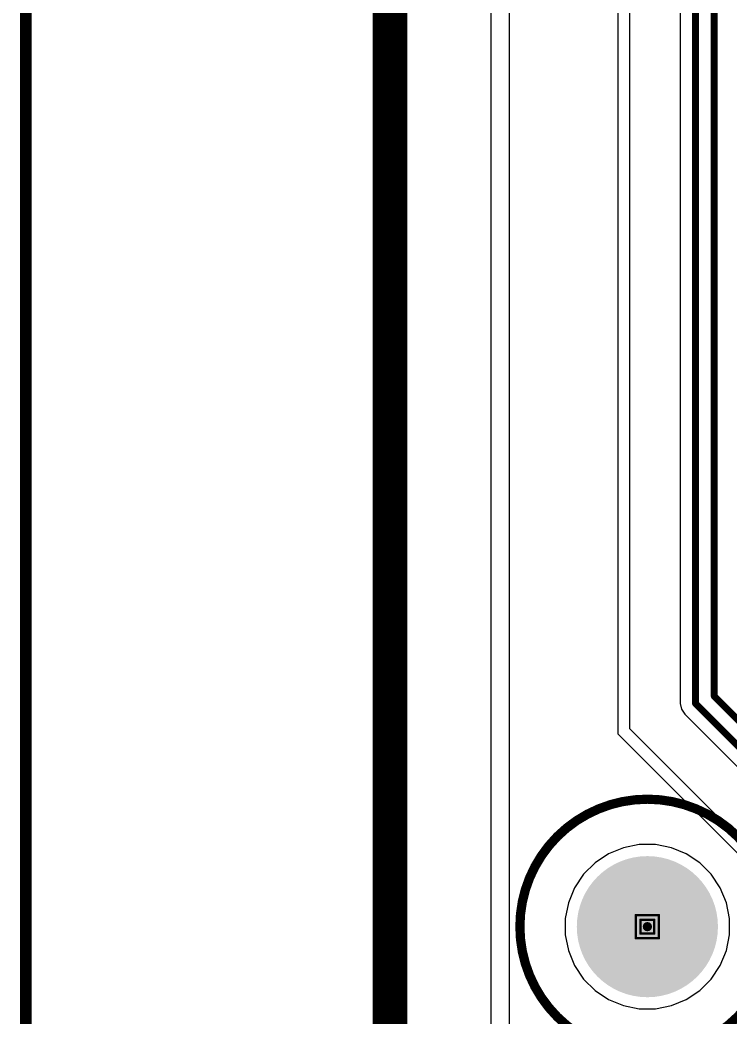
# Model space of a CAD drawing. Header units: inches. Extents: x -31 to 249, y -28 to 261.
# Drawn here: x -8.13 to 7.47, y 11.08 to 32.98 of the extents above; entities that cross this region are included whole.
import ezdxf

# ---------------------------------------------------------------- set-up
doc = ezdxf.new("R2010")
doc.units = ezdxf.units.IN
for name, color, linetype in [('Board Outline', 216, 'Continuous'), ('Bottom Layer', 5, 'Continuous'), ('Bottom Solder', 6, 'Continuous'), ('Dimension', 6, 'Continuous'), ('Drill Drawing', 1, 'Continuous'), ('Pad Holes', 156, 'Continuous'), ('Top Layer', 1, 'Continuous'), ('Top Solder', 216, 'Continuous')]:
    doc.layers.add(name, color=color, linetype=linetype)

msp = doc.modelspace()

# ---------------------------------------------------------------- hatches: boundary and pattern name
at = {"layer": 'Bottom Solder'}
h = msp.add_hatch(color=6, dxfattribs=at)
edge = h.paths.add_edge_path()
edge.add_arc((5.651, 13.063), 0.102, 0, 360)
at = {"layer": 'Pad Holes'}
h = msp.add_hatch(color=7, dxfattribs=at)
edge = h.paths.add_edge_path()
edge.add_arc((5.651, 13.063), 1.55, 0, 360)
at = {"layer": 'Top Solder'}
h = msp.add_hatch(color=216, dxfattribs=at)
edge = h.paths.add_edge_path()
edge.add_arc((5.651, 13.063), 0.102, 0, 360)

# ---------------------------------------------------------------- linework, layer by layer
at = {"layer": 'Board Outline'}
msp.add_lwpolyline([(0, 88.705, 0.762, 0.762, 0), (0, 0, 0.762, 0.762, 0)], format="xyseb", dxfattribs=at)
at = {"layer": 'Bottom Layer'}
for p, q in [((0.259, 0.432), (0.259, 88.446)), ((2.21, 86.538), (2.21, 2.819)), ((2.624, 3.2), (2.624, 86.157)), ((5.004, 70.462), (5.004, 17.297)), ((5.263, 17.405), (5.263, 70.354)), ((6.372, 66.645), (6.372, 17.966)), ((6.372, 17.966), (6.397, 17.837)), ((6.397, 17.837), (6.47, 17.728)), ((6.47, 17.728), (18.315, 5.884)), ((17.85, 4.817), (5.263, 17.405)), ((5.004, 17.297), (18.96, 3.341)), ((5.125, 14.798), (4.797, 14.662)), ((5.473, 14.867), (5.125, 14.798)), ((5.829, 14.867), (5.473, 14.867)), ((6.177, 14.798), (5.829, 14.867)), ((6.506, 14.662), (6.177, 14.798)), ((4.501, 14.465), (4.25, 14.213)), ((4.797, 14.662), (4.501, 14.465)), ((6.801, 14.465), (6.506, 14.662)), ((7.052, 14.213), (6.801, 14.465)), ((4.25, 14.213), (4.052, 13.918)), ((7.25, 13.918), (7.052, 14.213)), ((4.052, 13.918), (3.916, 13.59)), ((7.386, 13.59), (7.25, 13.918)), ((3.916, 13.59), (3.847, 13.241)), ((7.455, 13.241), (7.386, 13.59)), ((3.847, 13.241), (3.847, 12.886)), ((7.455, 12.886), (7.455, 13.241)), ((3.847, 12.886), (3.916, 12.537)), ((7.386, 12.537), (7.455, 12.886)), ((3.916, 12.537), (4.052, 12.209)), ((7.25, 12.209), (7.386, 12.537)), ((4.052, 12.209), (4.25, 11.913)), ((7.052, 11.913), (7.25, 12.209)), ((4.25, 11.913), (4.501, 11.662)), ((6.801, 11.662), (7.052, 11.913)), ((4.501, 11.662), (4.797, 11.465)), ((6.506, 11.465), (6.801, 11.662)), ((4.797, 11.465), (5.125, 11.329)), ((6.177, 11.329), (6.506, 11.465)), ((5.125, 11.329), (5.473, 11.259)), ((5.473, 11.259), (5.829, 11.259)), ((5.829, 11.259), (6.177, 11.329))]:
    msp.add_line(p, q, dxfattribs=at)
for points in [[(6.708, 17.966, 0.152, 0.152, 0), (6.708, 66.645, 0.152, 0.152, 0)], [(7.12, 18.124, 0.152, 0.152, 0), (7.12, 66.351, 0.152, 0.152, 0)], [(7.12, 18.124, 0.152, 0.152, 0), (18.775, 6.469, 0.152, 0.152, 0)], [(6.708, 17.966, 0.152, 0.152, 0), (18.553, 6.122, 0.152, 0.152, 0)]]:
    msp.add_lwpolyline(points, format="xyseb", dxfattribs=at)
for points in [[(7.082, 18.124, 0.0762, 0.0762, 1), (7.158, 18.124, 0.0762, 0.0762, 1)], [(7.082, 18.124, 0.0762, 0.0762, 1), (7.158, 18.124, 0.0762, 0.0762, 1)], [(6.67, 17.966, 0.0762, 0.0762, 1), (6.746, 17.966, 0.0762, 0.0762, 1)], [(6.67, 17.966, 0.0762, 0.0762, 1), (6.746, 17.966, 0.0762, 0.0762, 1)]]:
    msp.add_lwpolyline(points, format="xyseb", close=True, dxfattribs=at)
at = {"layer": 'Dimension'}
msp.add_lwpolyline([(-8.001, 0, 0.254, 0.254, 0), (-8.001, 35.296, 0.254, 0.254, 0)], format="xyseb", dxfattribs=at)
for points in [[(8.451, 13.063, 0.203, 0.203, 1), (2.851, 13.063, 0.203, 0.203, 1)], [(2.8, 13.063, 0.102, 0.102, 1), (2.902, 13.063, 0.102, 0.102, 1)]]:
    msp.add_lwpolyline(points, format="xyseb", close=True, dxfattribs=at)
at = {"layer": 'Drill Drawing'}
for points in [[(5.397, 13.317, 0.0508, 0.0508, 0), (5.905, 13.317, 0.0508, 0.0508, 0)], [(5.397, 12.809, 0.0508, 0.0508, 0), (5.397, 13.317, 0.0508, 0.0508, 0)], [(5.499, 13.216, 0.0508, 0.0508, 0), (5.803, 13.216, 0.0508, 0.0508, 0)], [(5.499, 12.911, 0.0508, 0.0508, 0), (5.499, 13.216, 0.0508, 0.0508, 0)], [(5.803, 12.911, 0.0508, 0.0508, 0), (5.803, 13.216, 0.0508, 0.0508, 0)], [(5.905, 12.809, 0.0508, 0.0508, 0), (5.905, 13.317, 0.0508, 0.0508, 0)], [(5.499, 12.911, 0.0508, 0.0508, 0), (5.803, 12.911, 0.0508, 0.0508, 0)], [(5.397, 12.809, 0.0508, 0.0508, 0), (5.905, 12.809, 0.0508, 0.0508, 0)]]:
    msp.add_lwpolyline(points, format="xyseb", dxfattribs=at)
for points in [[(5.384, 13.317, 0.0254, 0.0254, 1), (5.41, 13.317, 0.0254, 0.0254, 1)], [(5.384, 13.317, 0.0254, 0.0254, 1), (5.41, 13.317, 0.0254, 0.0254, 1)], [(5.486, 13.216, 0.0254, 0.0254, 1), (5.511, 13.216, 0.0254, 0.0254, 1)], [(5.486, 13.216, 0.0254, 0.0254, 1), (5.511, 13.216, 0.0254, 0.0254, 1)], [(5.791, 13.216, 0.0254, 0.0254, 1), (5.816, 13.216, 0.0254, 0.0254, 1)], [(5.791, 13.216, 0.0254, 0.0254, 1), (5.816, 13.216, 0.0254, 0.0254, 1)], [(5.892, 13.317, 0.0254, 0.0254, 1), (5.918, 13.317, 0.0254, 0.0254, 1)], [(5.892, 13.317, 0.0254, 0.0254, 1), (5.918, 13.317, 0.0254, 0.0254, 1)], [(5.486, 12.911, 0.0254, 0.0254, 1), (5.511, 12.911, 0.0254, 0.0254, 1)], [(5.486, 12.911, 0.0254, 0.0254, 1), (5.511, 12.911, 0.0254, 0.0254, 1)], [(5.791, 12.911, 0.0254, 0.0254, 1), (5.816, 12.911, 0.0254, 0.0254, 1)], [(5.791, 12.911, 0.0254, 0.0254, 1), (5.816, 12.911, 0.0254, 0.0254, 1)], [(5.384, 12.809, 0.0254, 0.0254, 1), (5.41, 12.809, 0.0254, 0.0254, 1)], [(5.384, 12.809, 0.0254, 0.0254, 1), (5.41, 12.809, 0.0254, 0.0254, 1)], [(5.892, 12.809, 0.0254, 0.0254, 1), (5.918, 12.809, 0.0254, 0.0254, 1)], [(5.892, 12.809, 0.0254, 0.0254, 1), (5.918, 12.809, 0.0254, 0.0254, 1)]]:
    msp.add_lwpolyline(points, format="xyseb", close=True, dxfattribs=at)
at = {"layer": 'Top Layer'}
for p, q in [((0.259, 0.259), (0.259, 88.446)), ((5.125, 14.798), (4.797, 14.662)), ((5.473, 14.867), (5.125, 14.798)), ((5.829, 14.867), (5.473, 14.867)), ((6.177, 14.798), (5.829, 14.867)), ((6.506, 14.662), (6.177, 14.798)), ((4.501, 14.465), (4.25, 14.213)), ((4.797, 14.662), (4.501, 14.465)), ((6.801, 14.465), (6.506, 14.662)), ((7.052, 14.213), (6.801, 14.465)), ((4.25, 14.213), (4.052, 13.918)), ((7.25, 13.918), (7.052, 14.213)), ((4.052, 13.918), (3.916, 13.59)), ((7.386, 13.59), (7.25, 13.918)), ((3.916, 13.59), (3.847, 13.241)), ((7.455, 13.241), (7.386, 13.59)), ((3.847, 13.241), (3.847, 12.886)), ((7.455, 12.886), (7.455, 13.241)), ((3.847, 12.886), (3.916, 12.537)), ((7.386, 12.537), (7.455, 12.886)), ((3.916, 12.537), (4.052, 12.209)), ((7.25, 12.209), (7.386, 12.537)), ((4.052, 12.209), (4.25, 11.913)), ((7.052, 11.913), (7.25, 12.209)), ((4.25, 11.913), (4.501, 11.662)), ((6.801, 11.662), (7.052, 11.913)), ((4.501, 11.662), (4.797, 11.465)), ((6.506, 11.465), (6.801, 11.662)), ((4.797, 11.465), (5.125, 11.329)), ((6.177, 11.329), (6.506, 11.465)), ((5.125, 11.329), (5.473, 11.259)), ((5.473, 11.259), (5.829, 11.259)), ((5.829, 11.259), (6.177, 11.329))]:
    msp.add_line(p, q, dxfattribs=at)

doc.saveas('drawing.dxf')
